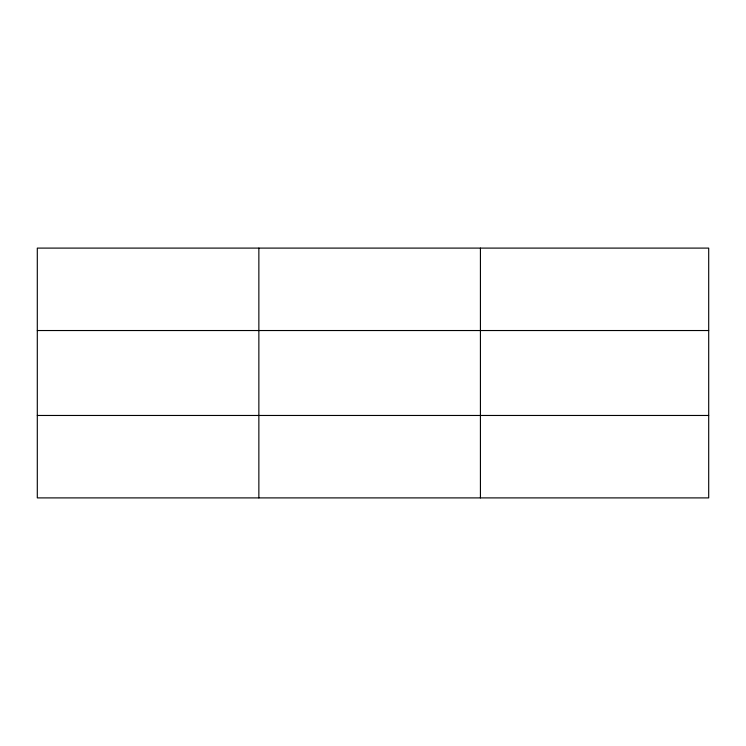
<?xml version="1.0" encoding="UTF-8"?>
<svg xmlns="http://www.w3.org/2000/svg" width="746" height="746" viewBox="0 0 746 746"><rect width="100%" height="100%" fill="white"/><g stroke="black" fill="none" stroke-linecap="round" stroke-linejoin="round"><path stroke-width="1.12" d="M258.862 497.899L258.862 248.101M480.424 497.899L480.424 248.101M708.7 330.534L708.7 248.101L37.3 248.101L37.3 497.899L708.7 497.899L708.7 330.534L37.3 330.534M37.3 415.466L708.7 415.466"/></g></svg>
